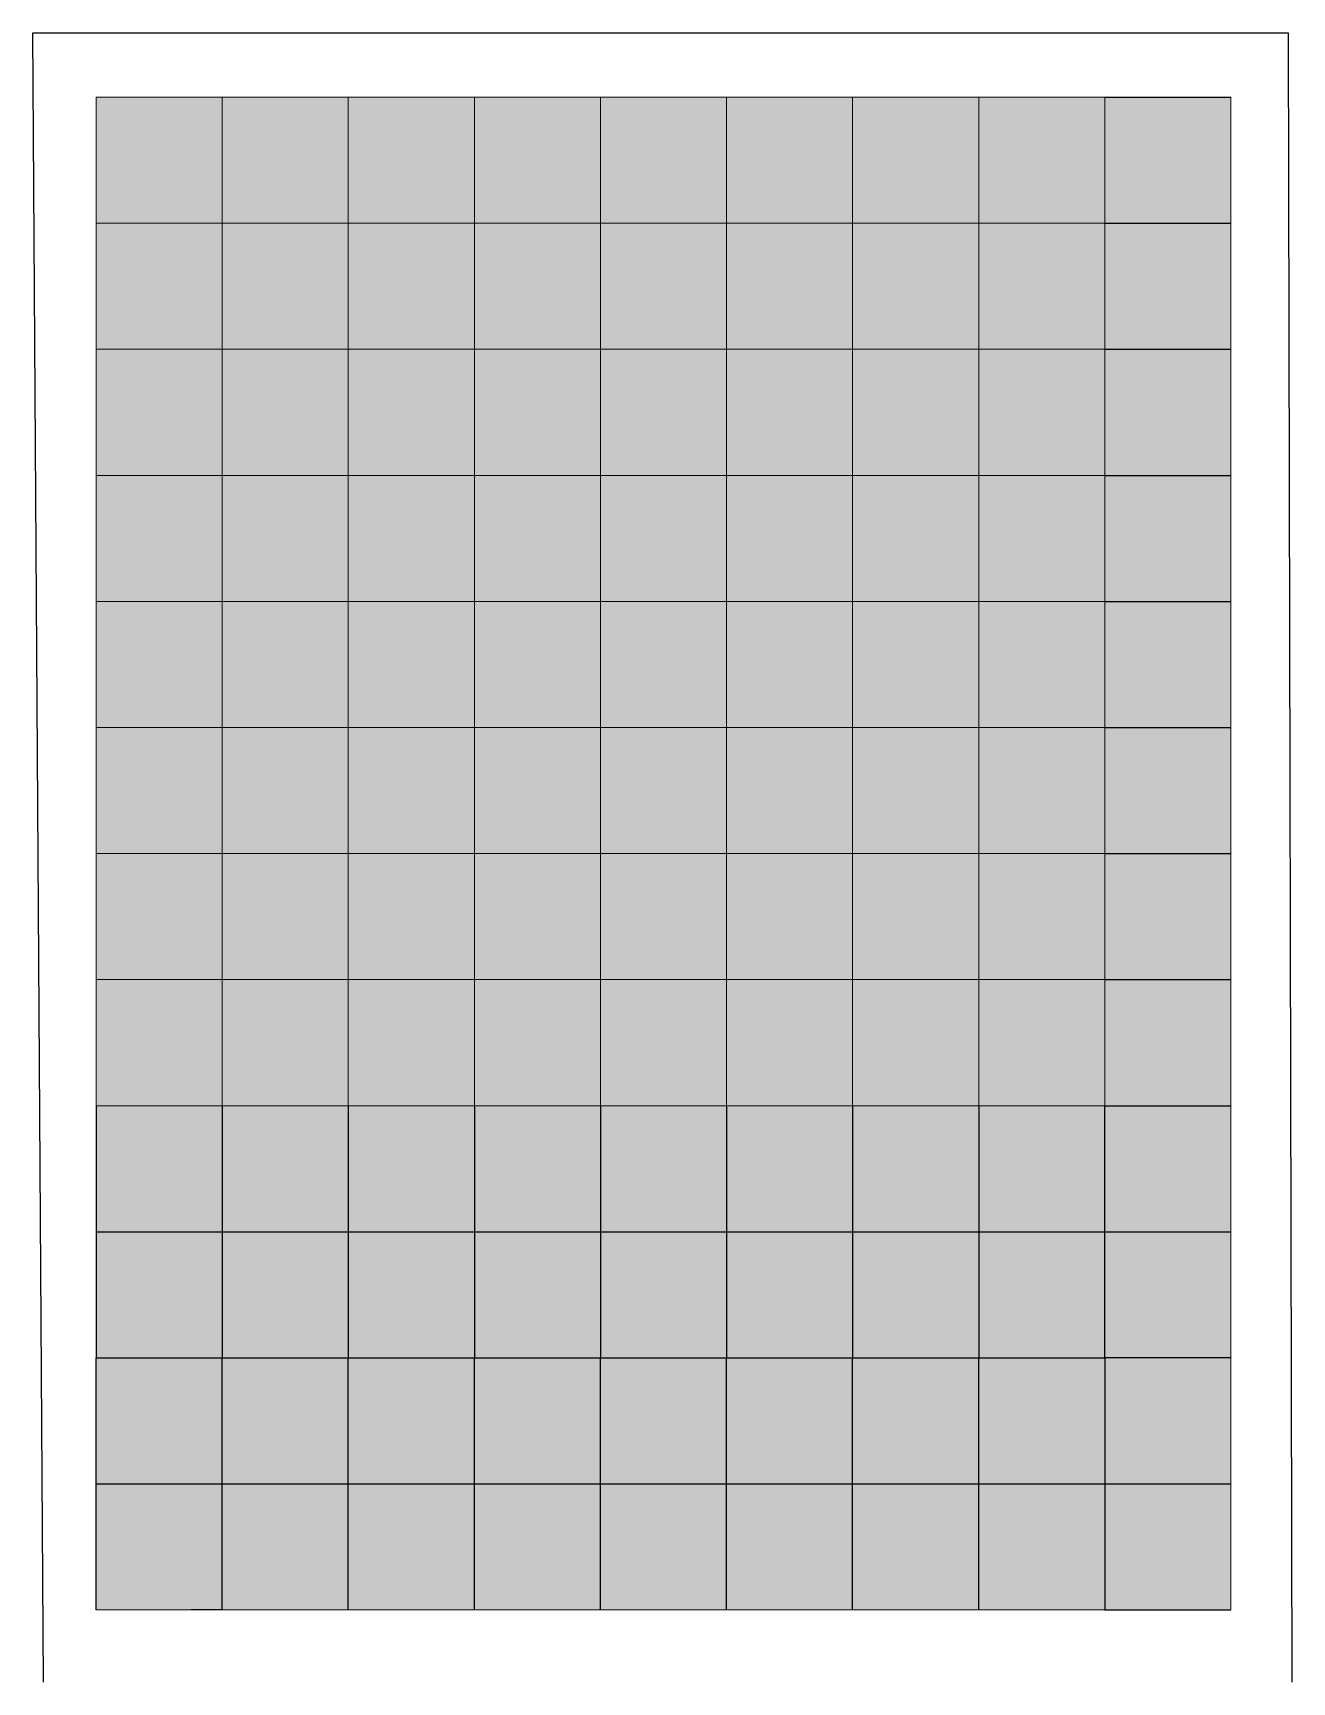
# Model space of a CAD drawing. Header units: millimetres. Extents: x 251 to 1516, y 2145 to 2890.
# Drawn here: x 250.7 to 550.2, y 2497.3 to 2889.7 of the extents above; entities that cross this region are included whole.
import ezdxf

# ---------------------------------------------------------------- set-up
doc = ezdxf.new("R2010")
doc.units = ezdxf.units.MM

msp = doc.modelspace()

# ---------------------------------------------------------------- hatches: boundary and pattern name
at = {"linetype": 'Continuous', "lineweight": 0, "true_color": 0x000000}
h = msp.add_hatch(color=18, dxfattribs=at)
h.dxf.hatch_style = 1
h.paths.add_polyline_path([(295.71, 2844.43), (295.71, 2874.43), (265.71, 2874.43), (265.71, 2844.43)])
h.paths.add_polyline_path([(325.71, 2814.43), (325.71, 2844.43), (295.71, 2844.43), (295.71, 2814.43)])
h.paths.add_polyline_path([(355.71, 2784.43), (355.71, 2814.43), (325.71, 2814.43), (325.71, 2784.43)])
h.paths.add_polyline_path([(385.71, 2754.43), (385.71, 2784.43), (355.71, 2784.43), (355.71, 2754.43)])
h.paths.add_polyline_path([(385.71, 2724.43), (415.71, 2724.43), (415.71, 2754.43), (385.71, 2754.43)])
h.paths.add_polyline_path([(445.71, 2694.43), (445.71, 2724.43), (415.71, 2724.43), (415.71, 2694.43)])
h.paths.add_polyline_path([(475.71, 2664.43), (475.71, 2694.43), (445.71, 2694.43), (445.71, 2664.43)])
h.paths.add_polyline_path([(505.71, 2664.43), (475.71, 2664.43), (475.71, 2634.43), (505.71, 2634.43)])
h.paths.add_polyline_path([(265.71, 2784.43), (295.71, 2784.43), (295.71, 2814.43), (265.71, 2814.43)])
h.paths.add_polyline_path([(295.71, 2754.43), (325.71, 2754.43), (325.71, 2784.43), (295.71, 2784.43)])
h.paths.add_polyline_path([(295.71, 2754.43), (265.71, 2754.43), (265.71, 2724.43), (295.71, 2724.43)])
h.paths.add_polyline_path([(295.71, 2694.43), (325.71, 2694.43), (325.71, 2724.43), (295.71, 2724.43)])
h.paths.add_polyline_path([(295.71, 2694.43), (265.71, 2694.43), (265.71, 2664.43), (295.71, 2664.43)])
h.paths.add_polyline_path([(325.71, 2664.43), (295.71, 2664.43), (295.71, 2634.43), (325.71, 2634.43)])
h.paths.add_polyline_path([(355.71, 2694.43), (325.71, 2694.43), (325.71, 2664.43), (355.71, 2664.43)])
h.paths.add_polyline_path([(355.71, 2694.43), (385.71, 2694.43), (385.71, 2724.43), (355.71, 2724.43)])
h.paths.add_polyline_path([(325.71, 2754.43), (325.71, 2724.43), (355.71, 2724.43), (355.71, 2754.43)])
h.paths.add_polyline_path([(385.71, 2664.43), (415.71, 2664.43), (415.71, 2694.43), (385.71, 2694.43)])
h.paths.add_polyline_path([(355.71, 2634.43), (385.71, 2634.43), (385.71, 2664.43), (355.71, 2664.43)])
h.paths.add_polyline_path([(415.71, 2634.43), (445.71, 2634.43), (445.71, 2664.43), (415.71, 2664.43)])
h.paths.add_polyline_path([(475.71, 2694.43), (505.71, 2694.43), (505.71, 2724.43), (475.71, 2724.43)])
h.paths.add_polyline_path([(475.71, 2754.43), (445.71, 2754.43), (445.71, 2724.43), (475.71, 2724.43)])
h.paths.add_polyline_path([(415.71, 2784.43), (415.71, 2754.43), (445.71, 2754.43), (445.71, 2784.43)])
h.paths.add_polyline_path([(385.71, 2784.43), (415.71, 2784.43), (415.71, 2814.43), (385.71, 2814.43)])
h.paths.add_polyline_path([(385.71, 2814.43), (385.71, 2844.43), (355.71, 2844.43), (355.71, 2814.43)])
h.paths.add_polyline_path([(355.71, 2844.43), (355.71, 2874.43), (325.71, 2874.43), (325.71, 2844.43)])
h.paths.add_polyline_path([(415.71, 2844.43), (415.71, 2874.43), (385.71, 2874.43), (385.71, 2844.43)])
h.paths.add_polyline_path([(415.71, 2814.43), (445.71, 2814.43), (445.71, 2844.43), (415.71, 2844.43)])
h.paths.add_polyline_path([(475.71, 2784.43), (475.71, 2814.43), (445.71, 2814.43), (445.71, 2784.43)])
h.paths.add_polyline_path([(505.71, 2784.43), (475.71, 2784.43), (475.71, 2754.43), (505.71, 2754.43)])
h.paths.add_polyline_path([(475.71, 2844.43), (475.71, 2814.43), (505.71, 2814.43), (505.71, 2844.43)])
h.paths.add_polyline_path([(445.71, 2874.43), (445.71, 2844.43), (475.71, 2844.43), (475.71, 2874.43)])
at = {"linetype": 'Continuous', "lineweight": 0, "true_color": 0xffffff}
h = msp.add_hatch(color=7, dxfattribs=at)
h.dxf.hatch_style = 1
h.paths.add_polyline_path([(325.71, 2874.43), (295.71, 2874.43), (295.71, 2844.43), (325.71, 2844.43)])
h.paths.add_polyline_path([(355.71, 2844.43), (385.71, 2844.43), (385.71, 2874.43), (355.71, 2874.43)])
h.paths.add_polyline_path([(445.71, 2874.43), (415.71, 2874.43), (415.71, 2844.43), (445.71, 2844.43)])
h.paths.add_polyline_path([(505.71, 2874.43), (475.71, 2874.43), (475.71, 2844.43), (505.71, 2844.43)])
h.paths.add_polyline_path([(475.71, 2814.43), (475.71, 2844.43), (445.71, 2844.43), (445.71, 2814.43)])
h.paths.add_polyline_path([(415.71, 2814.43), (415.71, 2844.43), (385.71, 2844.43), (385.71, 2814.43)])
h.paths.add_polyline_path([(355.71, 2814.43), (355.71, 2844.43), (325.71, 2844.43), (325.71, 2814.43)])
h.paths.add_polyline_path([(295.71, 2814.43), (295.71, 2844.43), (265.71, 2844.43), (265.71, 2814.43)])
h.paths.add_polyline_path([(295.71, 2784.43), (265.71, 2784.43), (265.71, 2754.43), (295.71, 2754.43)])
h.paths.add_polyline_path([(265.71, 2724.43), (265.71, 2694.43), (295.71, 2694.43), (295.71, 2724.43)])
h.paths.add_polyline_path([(295.71, 2634.43), (295.71, 2664.43), (265.71, 2664.43), (265.71, 2634.43)])
h.paths.add_polyline_path([(355.71, 2664.43), (325.71, 2664.43), (325.71, 2634.43), (355.71, 2634.43)])
h.paths.add_polyline_path([(385.71, 2634.43), (415.71, 2634.43), (415.71, 2664.43), (385.71, 2664.43)])
h.paths.add_polyline_path([(475.71, 2664.43), (445.71, 2664.43), (445.71, 2634.43), (475.71, 2634.43)])
h.paths.add_polyline_path([(475.71, 2664.43), (505.71, 2664.43), (505.71, 2694.43), (475.71, 2694.43)])
h.paths.add_polyline_path([(475.71, 2754.43), (475.71, 2724.43), (505.71, 2724.43), (505.71, 2754.43)])
h.paths.add_polyline_path([(475.71, 2784.43), (505.71, 2784.43), (505.71, 2814.43), (475.71, 2814.43)])
h.paths.add_polyline_path([(445.71, 2814.43), (415.71, 2814.43), (415.71, 2784.43), (445.71, 2784.43)])
h.paths.add_polyline_path([(385.71, 2814.43), (355.71, 2814.43), (355.71, 2784.43), (385.71, 2784.43)])
h.paths.add_polyline_path([(295.71, 2784.43), (325.71, 2784.43), (325.71, 2814.43), (295.71, 2814.43)])
h.paths.add_polyline_path([(325.71, 2784.43), (325.71, 2754.43), (355.71, 2754.43), (355.71, 2784.43)])
h.paths.add_polyline_path([(385.71, 2754.43), (415.71, 2754.43), (415.71, 2784.43), (385.71, 2784.43)])
h.paths.add_polyline_path([(475.71, 2784.43), (445.71, 2784.43), (445.71, 2754.43), (475.71, 2754.43)])
h.paths.add_polyline_path([(445.71, 2694.43), (475.71, 2694.43), (475.71, 2724.43), (445.71, 2724.43)])
h.paths.add_polyline_path([(415.71, 2694.43), (415.71, 2664.43), (445.71, 2664.43), (445.71, 2694.43)])
h.paths.add_polyline_path([(355.71, 2694.43), (355.71, 2664.43), (385.71, 2664.43), (385.71, 2694.43)])
h.paths.add_polyline_path([(325.71, 2694.43), (295.71, 2694.43), (295.71, 2664.43), (325.71, 2664.43)])
h.paths.add_polyline_path([(295.71, 2754.43), (295.71, 2724.43), (325.71, 2724.43), (325.71, 2754.43)])
h.paths.add_polyline_path([(385.71, 2754.43), (355.71, 2754.43), (355.71, 2724.43), (385.71, 2724.43)])
h.paths.add_polyline_path([(445.71, 2754.43), (415.71, 2754.43), (415.71, 2724.43), (445.71, 2724.43)])
h.paths.add_polyline_path([(385.71, 2694.43), (415.71, 2694.43), (415.71, 2724.43), (385.71, 2724.43)])
h.paths.add_polyline_path([(355.71, 2724.43), (325.71, 2724.43), (325.71, 2694.43), (355.71, 2694.43)])
at = {"linetype": 'Continuous', "lineweight": -3, "true_color": 0x000000}
h = msp.add_hatch(color=18, dxfattribs=at)
h.dxf.hatch_style = 1
h.paths.add_polyline_path([(535.71, 2844.43), (535.71, 2874.43), (505.71, 2874.43), (505.71, 2844.43)])
h.paths.add_polyline_path([(535.71, 2784.43), (535.71, 2814.43), (505.71, 2814.43), (505.71, 2784.43)])
h.paths.add_polyline_path([(505.71, 2754.43), (505.71, 2724.43), (535.71, 2724.43), (535.71, 2754.43)])
h.paths.add_polyline_path([(505.71, 2694.43), (505.71, 2664.43), (535.71, 2664.43), (535.71, 2694.43)])
h.paths.add_polyline_path([(505.71, 2634.43), (505.71, 2604.43), (535.71, 2604.43), (535.71, 2634.43)])
at = {"linetype": 'Continuous', "lineweight": -3, "true_color": 0xffffff}
h = msp.add_hatch(color=7, dxfattribs=at)
h.dxf.hatch_style = 1
h.paths.add_polyline_path([(535.71, 2814.43), (535.71, 2844.43), (505.71, 2844.43), (505.71, 2814.43)])
h.paths.add_polyline_path([(535.71, 2784.43), (505.71, 2784.43), (505.71, 2754.43), (535.71, 2754.43)])
h.paths.add_polyline_path([(535.71, 2724.43), (505.71, 2724.43), (505.71, 2694.43), (535.71, 2694.43)])
h.paths.add_polyline_path([(535.71, 2664.43), (505.71, 2664.43), (505.71, 2634.43), (535.71, 2634.43)])
h.paths.add_polyline_path([(505.71, 2604.43), (505.71, 2574.43), (535.71, 2574.43), (535.71, 2604.43)])
h = msp.add_hatch(color=7, dxfattribs=at)
h.dxf.hatch_style = 1
h.paths.add_polyline_path([(295.71, 2604.43), (325.71, 2604.43), (325.71, 2634.43), (295.71, 2634.43)])
h.paths.add_polyline_path([(325.71, 2604.43), (325.71, 2574.43), (355.71, 2574.43), (355.71, 2604.43)])
h.paths.add_polyline_path([(385.71, 2634.43), (355.71, 2634.43), (355.71, 2604.43), (385.71, 2604.43)])
h.paths.add_polyline_path([(385.71, 2604.43), (385.71, 2574.43), (415.71, 2574.43), (415.71, 2604.43)])
h.paths.add_polyline_path([(445.71, 2604.43), (445.71, 2634.43), (415.71, 2634.43), (415.71, 2604.43)])
h.paths.add_polyline_path([(475.71, 2604.43), (445.71, 2604.43), (445.71, 2574.43), (475.71, 2574.43)])
h.paths.add_polyline_path([(505.71, 2604.43), (505.71, 2634.43), (475.71, 2634.43), (475.71, 2604.43)])
h.paths.add_polyline_path([(265.71, 2574.43), (295.71, 2574.43), (295.71, 2604.43), (265.71, 2604.43)])
at = {"linetype": 'Continuous', "lineweight": -3, "true_color": 0x000000}
h = msp.add_hatch(color=18, dxfattribs=at)
h.dxf.hatch_style = 1
h.paths.add_polyline_path([(265.71, 2604.43), (295.71, 2604.43), (295.71, 2634.43), (265.71, 2634.43)])
h.paths.add_polyline_path([(295.71, 2574.43), (325.71, 2574.43), (325.71, 2604.43), (295.71, 2604.43)])
h.paths.add_polyline_path([(355.71, 2604.43), (355.71, 2634.43), (325.71, 2634.43), (325.71, 2604.43)])
h.paths.add_polyline_path([(355.71, 2574.43), (385.71, 2574.43), (385.71, 2604.43), (355.71, 2604.43)])
h.paths.add_polyline_path([(415.71, 2634.43), (385.71, 2634.43), (385.71, 2604.43), (415.71, 2604.43)])
h.paths.add_polyline_path([(445.71, 2574.43), (445.71, 2604.43), (415.71, 2604.43), (415.71, 2574.43)])
h.paths.add_polyline_path([(475.71, 2604.43), (475.71, 2634.43), (445.71, 2634.43), (445.71, 2604.43)])
h.paths.add_polyline_path([(505.71, 2574.43), (505.71, 2604.43), (475.71, 2604.43), (475.71, 2574.43)])
at = {"linetype": 'Continuous', "lineweight": -3, "true_color": 0xffffff}
h = msp.add_hatch(color=7, dxfattribs=at)
h.dxf.hatch_style = 1
h.paths.add_polyline_path([(325.71, 2544.43), (325.71, 2574.43), (295.71, 2574.43), (295.71, 2544.43)])
h.paths.add_polyline_path([(325.71, 2544.43), (325.71, 2514.43), (355.71, 2514.43), (355.71, 2544.43)])
h.paths.add_polyline_path([(355.71, 2544.43), (385.71, 2544.43), (385.71, 2574.43), (355.71, 2574.43)])
h.paths.add_polyline_path([(385.71, 2544.43), (385.71, 2514.43), (415.71, 2514.43), (415.71, 2544.43)])
h.paths.add_polyline_path([(415.71, 2544.43), (445.71, 2544.43), (445.71, 2574.43), (415.71, 2574.43)])
h.paths.add_polyline_path([(445.71, 2544.43), (445.71, 2514.43), (475.71, 2514.43), (475.71, 2544.43)])
h.paths.add_polyline_path([(505.71, 2544.43), (505.71, 2574.43), (475.71, 2574.43), (475.71, 2544.43)])
h.paths.add_polyline_path([(505.71, 2514.43), (535.71, 2514.43), (535.71, 2544.43), (505.71, 2544.43)])
h.paths.add_polyline_path([(265.71, 2544.43), (265.71, 2514.43), (295.71, 2514.43), (295.71, 2544.43)])
at = {"linetype": 'Continuous', "lineweight": -3, "true_color": 0x000000}
h = msp.add_hatch(color=18, dxfattribs=at)
h.dxf.hatch_style = 1
h.paths.add_polyline_path([(265.71, 2574.43), (265.71, 2544.43), (295.71, 2544.43), (295.71, 2574.43)])
h.paths.add_polyline_path([(295.71, 2544.43), (295.71, 2514.43), (325.71, 2514.43), (325.71, 2544.43)])
h.paths.add_polyline_path([(355.71, 2544.43), (355.71, 2574.43), (325.71, 2574.43), (325.71, 2544.43)])
h.paths.add_polyline_path([(355.71, 2514.43), (385.71, 2514.43), (385.71, 2544.43), (355.71, 2544.43)])
h.paths.add_polyline_path([(415.71, 2574.43), (385.71, 2574.43), (385.71, 2544.43), (415.71, 2544.43)])
h.paths.add_polyline_path([(415.71, 2514.43), (445.71, 2514.43), (445.71, 2544.43), (415.71, 2544.43)])
h.paths.add_polyline_path([(475.71, 2544.43), (475.71, 2574.43), (445.71, 2574.43), (445.71, 2544.43)])
h.paths.add_polyline_path([(505.71, 2544.43), (475.71, 2544.43), (475.71, 2514.43), (505.71, 2514.43)])
h.paths.add_polyline_path([(535.71, 2544.43), (535.71, 2574.43), (505.71, 2574.43), (505.71, 2544.43)])

# ---------------------------------------------------------------- linework, layer by layer
at = {"color": 18, "linetype": 'Continuous', "lineweight": -3, "true_color": 0x000000}
for p, q in [((250.7, 2889.71), (549.36, 2889.71)), ((253.24, 2497.28), (250.7, 2889.71)), ((549.36, 2889.71), (550.24, 2497.28))]:
    msp.add_line(p, q, dxfattribs=at)
at = {"color": 7, "linetype": 'Continuous', "lineweight": 0, "true_color": 0xffffff}
for p, q in [((265.71, 2844.43), (265.71, 2874.43)), ((535.71, 2874.43), (535.71, 2574.43)), ((265.71, 2694.43), (265.71, 2724.43)), ((265.71, 2694.43), (265.71, 2664.43)), ((535.71, 2574.43), (535.71, 2514.43))]:
    msp.add_line(p, q, dxfattribs=at)
at = {"linetype": 'Continuous', "lineweight": 0}
for p, q in [((265.71, 2874.43), (295.71, 2874.43)), ((295.71, 2874.43), (295.71, 2844.43)), ((325.71, 2874.43), (295.71, 2874.43)), ((295.71, 2874.43), (295.71, 2844.43)), ((325.71, 2844.43), (325.71, 2874.43)), ((325.71, 2844.43), (325.71, 2874.43)), ((325.71, 2874.43), (355.71, 2874.43)), ((385.71, 2874.43), (355.71, 2874.43)), ((355.71, 2874.43), (355.71, 2844.43)), ((355.71, 2874.43), (355.71, 2844.43)), ((385.71, 2844.43), (385.71, 2874.43)), ((385.71, 2844.43), (385.71, 2874.43)), ((385.71, 2874.43), (415.71, 2874.43)), ((415.71, 2874.43), (415.71, 2844.43)), ((445.71, 2874.43), (415.71, 2874.43)), ((415.71, 2874.43), (415.71, 2844.43)), ((445.71, 2844.43), (445.71, 2874.43)), ((445.71, 2874.43), (475.71, 2874.43)), ((445.71, 2844.43), (445.71, 2874.43)), ((505.71, 2874.43), (475.71, 2874.43)), ((475.71, 2874.43), (475.71, 2844.43)), ((475.71, 2874.43), (475.71, 2844.43)), ((505.71, 2844.43), (505.71, 2874.43)), ((265.71, 2844.43), (295.71, 2844.43)), ((265.71, 2814.43), (265.71, 2844.43)), ((295.71, 2844.43), (295.71, 2814.43)), ((325.71, 2844.43), (295.71, 2844.43)), ((295.71, 2844.43), (295.71, 2814.43)), ((325.71, 2814.43), (325.71, 2844.43)), ((325.71, 2844.43), (355.71, 2844.43)), ((325.71, 2814.43), (325.71, 2844.43)), ((385.71, 2844.43), (355.71, 2844.43)), ((355.71, 2844.43), (355.71, 2814.43)), ((355.71, 2844.43), (355.71, 2814.43)), ((385.71, 2814.43), (385.71, 2844.43)), ((385.71, 2844.43), (415.71, 2844.43)), ((385.71, 2814.43), (385.71, 2844.43)), ((415.71, 2844.43), (415.71, 2814.43)), ((445.71, 2844.43), (415.71, 2844.43)), ((415.71, 2844.43), (415.71, 2814.43)), ((445.71, 2844.43), (475.71, 2844.43)), ((445.71, 2814.43), (445.71, 2844.43)), ((445.71, 2814.43), (445.71, 2844.43)), ((505.71, 2844.43), (475.71, 2844.43)), ((475.71, 2844.43), (475.71, 2814.43)), ((475.71, 2844.43), (475.71, 2814.43)), ((505.71, 2814.43), (505.71, 2844.43)), ((295.71, 2814.43), (265.71, 2814.43)), ((295.71, 2814.43), (265.71, 2814.43)), ((265.71, 2814.43), (265.71, 2784.43)), ((295.71, 2814.43), (325.71, 2814.43)), ((295.71, 2784.43), (295.71, 2814.43)), ((295.71, 2784.43), (295.71, 2814.43)), ((295.71, 2814.43), (325.71, 2814.43)), ((325.71, 2814.43), (325.71, 2784.43)), ((355.71, 2814.43), (325.71, 2814.43)), ((355.71, 2814.43), (325.71, 2814.43)), ((325.71, 2814.43), (325.71, 2784.43)), ((355.71, 2814.43), (385.71, 2814.43)), ((355.71, 2784.43), (355.71, 2814.43)), ((355.71, 2814.43), (385.71, 2814.43)), ((355.71, 2784.43), (355.71, 2814.43)), ((385.71, 2814.43), (385.71, 2784.43)), ((415.71, 2814.43), (385.71, 2814.43)), ((415.71, 2814.43), (385.71, 2814.43)), ((385.71, 2814.43), (385.71, 2784.43)), ((415.71, 2814.43), (445.71, 2814.43)), ((415.71, 2784.43), (415.71, 2814.43)), ((415.71, 2784.43), (415.71, 2814.43)), ((415.71, 2814.43), (445.71, 2814.43)), ((475.71, 2814.43), (445.71, 2814.43)), ((475.71, 2814.43), (445.71, 2814.43)), ((445.71, 2814.43), (445.71, 2784.43)), ((445.71, 2814.43), (445.71, 2784.43)), ((475.71, 2814.43), (505.71, 2814.43)), ((475.71, 2784.43), (475.71, 2814.43)), ((475.71, 2814.43), (505.71, 2814.43)), ((475.71, 2784.43), (475.71, 2814.43)), ((505.71, 2814.43), (505.71, 2784.43)), ((265.71, 2784.43), (295.71, 2784.43)), ((265.71, 2784.43), (265.71, 2754.43)), ((295.71, 2754.43), (295.71, 2784.43)), ((325.71, 2784.43), (295.71, 2784.43)), ((295.71, 2754.43), (295.71, 2784.43)), ((325.71, 2784.43), (325.71, 2754.43)), ((325.71, 2784.43), (355.71, 2784.43)), ((325.71, 2784.43), (325.71, 2754.43)), ((385.71, 2784.43), (355.71, 2784.43)), ((355.71, 2754.43), (355.71, 2784.43)), ((355.71, 2754.43), (355.71, 2784.43)), ((385.71, 2784.43), (385.71, 2754.43)), ((385.71, 2784.43), (415.71, 2784.43)), ((385.71, 2784.43), (385.71, 2754.43)), ((415.71, 2754.43), (415.71, 2784.43)), ((445.71, 2784.43), (415.71, 2784.43)), ((415.71, 2754.43), (415.71, 2784.43)), ((445.71, 2784.43), (475.71, 2784.43)), ((445.71, 2784.43), (445.71, 2754.43)), ((445.71, 2784.43), (445.71, 2754.43)), ((505.71, 2784.43), (475.71, 2784.43)), ((475.71, 2754.43), (475.71, 2784.43)), ((475.71, 2754.43), (475.71, 2784.43)), ((505.71, 2784.43), (505.71, 2754.43)), ((265.71, 2754.43), (295.71, 2754.43)), ((265.71, 2724.43), (265.71, 2754.43)), ((265.71, 2754.43), (295.71, 2754.43)), ((325.71, 2754.43), (295.71, 2754.43)), ((295.71, 2754.43), (295.71, 2724.43)), ((325.71, 2754.43), (295.71, 2754.43)), ((295.71, 2754.43), (295.71, 2724.43)), ((325.71, 2754.43), (355.71, 2754.43)), ((325.71, 2724.43), (325.71, 2754.43)), ((325.71, 2724.43), (325.71, 2754.43)), ((325.71, 2754.43), (355.71, 2754.43)), ((385.71, 2754.43), (355.71, 2754.43)), ((385.71, 2754.43), (355.71, 2754.43)), ((355.71, 2754.43), (355.71, 2724.43)), ((355.71, 2754.43), (355.71, 2724.43)), ((385.71, 2754.43), (415.71, 2754.43)), ((385.71, 2724.43), (385.71, 2754.43)), ((385.71, 2724.43), (385.71, 2754.43)), ((385.71, 2754.43), (415.71, 2754.43)), ((445.71, 2754.43), (415.71, 2754.43)), ((415.71, 2754.43), (415.71, 2724.43)), ((445.71, 2754.43), (415.71, 2754.43)), ((415.71, 2754.43), (415.71, 2724.43)), ((445.71, 2754.43), (475.71, 2754.43)), ((445.71, 2724.43), (445.71, 2754.43)), ((445.71, 2754.43), (475.71, 2754.43)), ((445.71, 2724.43), (445.71, 2754.43)), ((505.71, 2754.43), (475.71, 2754.43)), ((505.71, 2754.43), (475.71, 2754.43)), ((475.71, 2754.43), (475.71, 2724.43)), ((475.71, 2754.43), (475.71, 2724.43)), ((505.71, 2724.43), (505.71, 2754.43)), ((265.71, 2724.43), (295.71, 2724.43)), ((295.71, 2724.43), (295.71, 2694.43)), ((325.71, 2724.43), (295.71, 2724.43)), ((295.71, 2724.43), (295.71, 2694.43)), ((325.71, 2694.43), (325.71, 2724.43)), ((325.71, 2724.43), (355.71, 2724.43)), ((325.71, 2694.43), (325.71, 2724.43)), ((385.71, 2724.43), (355.71, 2724.43)), ((355.71, 2724.43), (355.71, 2694.43)), ((355.71, 2724.43), (355.71, 2694.43)), ((385.71, 2694.43), (385.71, 2724.43)), ((385.71, 2724.43), (415.71, 2724.43)), ((385.71, 2694.43), (385.71, 2724.43)), ((415.71, 2724.43), (415.71, 2694.43)), ((445.71, 2724.43), (415.71, 2724.43)), ((415.71, 2724.43), (415.71, 2694.43)), ((445.71, 2724.43), (475.71, 2724.43)), ((445.71, 2694.43), (445.71, 2724.43)), ((445.71, 2694.43), (445.71, 2724.43)), ((505.71, 2724.43), (475.71, 2724.43)), ((475.71, 2724.43), (475.71, 2694.43)), ((475.71, 2724.43), (475.71, 2694.43)), ((505.71, 2694.43), (505.71, 2724.43)), ((295.71, 2694.43), (265.71, 2694.43)), ((295.71, 2694.43), (265.71, 2694.43)), ((295.71, 2664.43), (295.71, 2694.43)), ((295.71, 2664.43), (295.71, 2694.43)), ((295.71, 2694.43), (325.71, 2694.43)), ((295.71, 2694.43), (325.71, 2694.43)), ((325.71, 2694.43), (325.71, 2664.43)), ((355.71, 2694.43), (325.71, 2694.43)), ((325.71, 2694.43), (325.71, 2664.43)), ((355.71, 2694.43), (325.71, 2694.43)), ((355.71, 2664.43), (355.71, 2694.43)), ((355.71, 2694.43), (385.71, 2694.43)), ((355.71, 2664.43), (355.71, 2694.43)), ((355.71, 2694.43), (385.71, 2694.43)), ((385.71, 2694.43), (385.71, 2664.43)), ((415.71, 2694.43), (385.71, 2694.43)), ((385.71, 2694.43), (385.71, 2664.43)), ((415.71, 2694.43), (385.71, 2694.43)), ((415.71, 2664.43), (415.71, 2694.43)), ((415.71, 2664.43), (415.71, 2694.43)), ((415.71, 2694.43), (445.71, 2694.43)), ((415.71, 2694.43), (445.71, 2694.43)), ((475.71, 2694.43), (445.71, 2694.43)), ((445.71, 2694.43), (445.71, 2664.43)), ((475.71, 2694.43), (445.71, 2694.43)), ((445.71, 2694.43), (445.71, 2664.43)), ((475.71, 2664.43), (475.71, 2694.43)), ((475.71, 2694.43), (505.71, 2694.43)), ((475.71, 2664.43), (475.71, 2694.43)), ((475.71, 2694.43), (505.71, 2694.43)), ((505.71, 2694.43), (505.71, 2664.43)), ((265.71, 2664.43), (295.71, 2664.43)), ((325.71, 2664.43), (295.71, 2664.43)), ((325.71, 2664.43), (325.71, 2634.43)), ((325.71, 2664.43), (355.71, 2664.43)), ((325.71, 2664.43), (325.71, 2634.43)), ((385.71, 2664.43), (355.71, 2664.43)), ((355.71, 2634.43), (355.71, 2664.43)), ((355.71, 2634.43), (355.71, 2664.43)), ((385.71, 2664.43), (385.71, 2634.43)), ((385.71, 2664.43), (415.71, 2664.43)), ((385.71, 2664.43), (385.71, 2634.43)), ((415.71, 2634.43), (415.71, 2664.43)), ((445.71, 2664.43), (415.71, 2664.43)), ((415.71, 2634.43), (415.71, 2664.43)), ((445.71, 2664.43), (475.71, 2664.43)), ((445.71, 2664.43), (445.71, 2634.43)), ((445.71, 2664.43), (445.71, 2634.43)), ((505.71, 2664.43), (475.71, 2664.43)), ((475.71, 2634.43), (475.71, 2664.43)), ((475.71, 2634.43), (475.71, 2664.43)), ((505.71, 2664.43), (505.71, 2634.43)), ((325.71, 2634.43), (355.71, 2634.43)), ((385.71, 2634.43), (355.71, 2634.43)), ((385.71, 2634.43), (415.71, 2634.43)), ((445.71, 2634.43), (415.71, 2634.43)), ((445.71, 2634.43), (475.71, 2634.43)), ((505.71, 2634.43), (475.71, 2634.43)), ((325.71, 2514.43), (355.71, 2514.43)), ((385.71, 2514.43), (355.71, 2514.43)), ((385.71, 2514.43), (415.71, 2514.43)), ((445.71, 2514.43), (415.71, 2514.43)), ((445.71, 2514.43), (475.71, 2514.43)), ((505.71, 2514.43), (475.71, 2514.43))]:
    msp.add_line(p, q, dxfattribs=at)
at = {"color": 7, "linetype": 'Continuous', "lineweight": -3}
for p, q in [((505.71, 2874.43), (535.71, 2874.43)), ((505.71, 2844.43), (535.71, 2844.43)), ((505.71, 2814.43), (535.71, 2814.43)), ((505.71, 2784.43), (535.71, 2784.43)), ((505.71, 2754.43), (535.71, 2754.43)), ((505.71, 2724.43), (535.71, 2724.43)), ((505.71, 2694.43), (535.71, 2694.43)), ((505.71, 2664.43), (535.71, 2664.43)), ((265.71, 2634.43), (265.71, 2604.43)), ((295.71, 2634.43), (295.71, 2574.43)), ((325.71, 2634.43), (325.71, 2574.43)), ((355.71, 2634.43), (355.71, 2574.43)), ((385.71, 2634.43), (385.71, 2574.43)), ((415.71, 2634.43), (415.71, 2574.43)), ((445.71, 2634.43), (445.71, 2574.43)), ((475.71, 2634.43), (475.71, 2574.43)), ((505.71, 2604.43), (505.71, 2634.43)), ((505.71, 2634.43), (535.71, 2634.43)), ((265.71, 2604.43), (505.71, 2604.43)), ((265.71, 2604.43), (265.71, 2574.43)), ((505.71, 2574.43), (505.71, 2604.43)), ((505.71, 2604.43), (535.71, 2604.43)), ((265.71, 2574.43), (505.71, 2574.43)), ((265.71, 2544.43), (265.71, 2574.43)), ((265.71, 2574.43), (505.71, 2574.43)), ((295.71, 2514.43), (295.71, 2574.43)), ((325.71, 2514.43), (325.71, 2574.43)), ((355.71, 2514.43), (355.71, 2574.43)), ((385.71, 2514.43), (385.71, 2574.43)), ((415.71, 2514.43), (415.71, 2574.43)), ((445.71, 2514.43), (445.71, 2574.43)), ((475.71, 2514.43), (475.71, 2574.43)), ((535.71, 2574.43), (505.71, 2574.43)), ((505.71, 2574.43), (505.71, 2544.43)), ((535.71, 2574.43), (505.71, 2574.43)), ((265.71, 2514.43), (265.71, 2544.43)), ((265.71, 2544.43), (505.71, 2544.43)), ((505.71, 2544.43), (505.71, 2514.43)), ((505.71, 2544.43), (535.71, 2544.43)), ((295.71, 2514.43), (288.33, 2514.43)), ((505.71, 2514.43), (535.71, 2514.43))]:
    msp.add_line(p, q, dxfattribs=at)
at = {"color": 7, "linetype": 'Continuous', "lineweight": 0}
for p, q in [((265.71, 2664.43), (265.71, 2634.43)), ((265.71, 2514.43), (295.71, 2514.43)), ((325.71, 2514.43), (295.71, 2514.43))]:
    msp.add_line(p, q, dxfattribs=at)
at = {"color": 18, "linetype": 'Continuous', "lineweight": 0, "true_color": 0x000000}
for p, q in [((295.71, 2634.43), (295.71, 2664.43)), ((295.71, 2634.43), (295.71, 2664.43)), ((265.71, 2634.43), (295.71, 2634.43)), ((325.71, 2634.43), (295.71, 2634.43))]:
    msp.add_line(p, q, dxfattribs=at)

doc.saveas('drawing.dxf')
